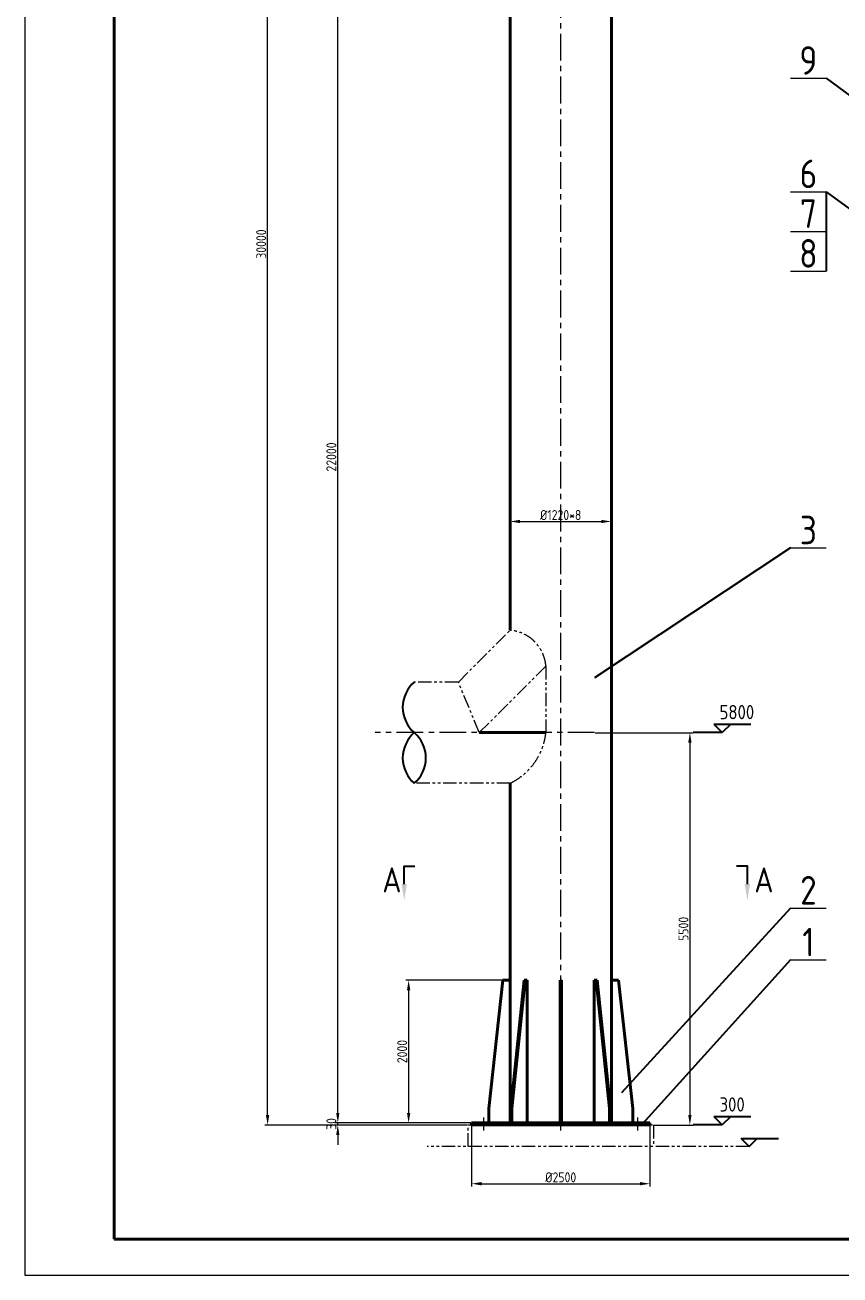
# Model space of a CAD drawing. Header units: millimetres. Extents: x 402311 to 444361, y 25246 to 54946.
# Drawn here: x 402311 to 413740, y 25246 to 42769 of the extents above; entities that cross this region are included whole.
import ezdxf
from ezdxf.enums import TextEntityAlignment as Align

# ---------------------------------------------------------------- set-up
doc = ezdxf.new("R2010")
doc.units = ezdxf.units.MM
doc.header["$LTSCALE"] = 300
doc.linetypes.add('CENTER', pattern=[2, 1.25, -0.25, 0.25, -0.25])
doc.linetypes.add('PHANTOM2', pattern=[1.25, 0.625, -0.125, 0.125, -0.125, 0.125, -0.125])
for name, color, linetype, lineweight in [('2D', 4, 'PHANTOM2', 20), ('BIAOZHU', 3, 'Continuous', 25), ('SHI', 7, 'Continuous', 40), ('WEN', 3, 'Continuous', 20), ('XI', 2, 'Continuous', 20), ('ZHONG', 1, 'CENTER', 20)]:
    doc.layers.add(name, color=color, linetype=linetype, lineweight=lineweight)
doc.layers.add('X1', color=4, linetype='Continuous')
doc.styles.add('GB', font='gbenor.shx', dxfattribs={"bigfont": 'gbcbig.shx'})
doc.dimstyles.new('ISO-25$0', dxfattribs={"dimscale": 40, "dimtxt": 3.5, "dimasz": 3.5, "dimexe": 1, "dimexo": 0.2, "dimgap": 0.5, "dimtad": 1, "dimtoh": 1, "dimdec": 1, "dimzin": 9, "dimdsep": 46, "dimtxsty": 'GB', "dimcen": 0, "dimclrd": 3, "dimclre": 3, "dimclrt": 256, "dimadec": 0, "dimazin": 2, "dimtfac": 1, "dimtdec": 1, "dimtix": 1, "dimtmove": 0, "dimatfit": 3, "dimldrblk": 'DOTSMALL', "dimfxl": 0, "dimlwd": 20, "dimlwe": 20, "dimarcsym": 0})

# ---------------------------------------------------------------- blocks, each defined once
blk = doc.blocks.new('*D8')
at = {"layer": 'BIAOZHU', "color": 3, "linetype": 'ByBlock', "lineweight": 20}
for p, q in [((409113, 35545), (409113, 35849)), ((409253, 35809), (410393, 35809)), ((410533, 35545), (410533, 35849))]:
    blk.add_line(p, q, dxfattribs=at)
at = {"layer": 'BIAOZHU', "color": 3}
for points in [[(409253, 35832), (409253, 35786), (409113, 35809)], [(410393, 35832), (410393, 35786), (410533, 35809)]]:
    blk.add_solid(points, dxfattribs=at)
at = {"layer": 'Defpoints', "color": 0}
for p in [(410533, 35809), (409113, 35537), (410533, 35537)]:
    blk.add_point(p, dxfattribs=at)
at = {"layer": 'BIAOZHU', "insert": (409823, 35899), "char_height": 140, "attachment_point": 5, "style": 'GB'}
blk.add_mtext('%%c1220*8', dxfattribs=at)
blk = doc.blocks.new('_DotSmall')
at = {"color": 0, "linetype": 'ByBlock', "const_width": 0.5}
blk.add_lwpolyline([(-0.0625, 0, 1), (0.0625, 0, 1)], format="xyb", close=True, dxfattribs=at)
blk = doc.blocks.new('正标高')
at = {"layer": 'BIAOZHU'}
for p, q in [((-2.4, 2.4), (8, 2.4)), ((-2.4, 2.4), (0, 0)), ((2.4, 2.4), (0, 0))]:
    blk.add_line(p, q, dxfattribs=at)
at = {"layer": 'BIAOZHU', "style": 'GB'}
blk.add_attdef('1000', (-0.7624, 3.76), '', height=4, dxfattribs=at)
at = {"layer": 'BIAOZHU', "style": 'GB', "flags": 10}
blk.add_attdef('+', (-3.12, 3.76), '', height=4, dxfattribs=at)
blk = doc.blocks.new('地坪')
at = {"layer": 'BIAOZHU'}
for p, q in [((0, 0), (-2.26, 2.26)), ((-2.26, 2.26), (8.16, 2.26)), ((0, 0), (2.26, 2.26))]:
    blk.add_line(p, q, dxfattribs=at)
at = {"layer": 'BIAOZHU', "style": 'GB', "flags": 10}
blk.add_attdef('%%P0.0', (-2.96, 3.66), '', height=4, dxfattribs=at)
blk = doc.blocks.new('*D9')
at = {"layer": 'BIAOZHU', "color": 3, "linetype": 'ByBlock', "lineweight": 20}
for p, q in [((406697, 27518), (406697, 27658)), ((408565, 27378), (406657, 27378)), ((408515, 27348), (406657, 27348)), ((406697, 27348), (406697, 27378)), ((406697, 27208), (406697, 27068))]:
    blk.add_line(p, q, dxfattribs=at)
at = {"layer": 'BIAOZHU', "color": 3}
for points in [[(406674, 27518), (406720, 27518), (406697, 27378)], [(406674, 27208), (406720, 27208), (406697, 27348)]]:
    blk.add_solid(points, dxfattribs=at)
at = {"layer": 'Defpoints', "color": 0}
for p in [(406697, 27378), (408523, 27348), (408573, 27378)]:
    blk.add_point(p, dxfattribs=at)
at = {"layer": 'BIAOZHU', "insert": (406607, 27363), "char_height": 140, "attachment_point": 5, "rotation": 90, "style": 'GB'}
blk.add_mtext('30', dxfattribs=at)
blk = doc.blocks.new('*D10')
at = {"layer": 'BIAOZHU', "color": 3, "linetype": 'ByBlock', "lineweight": 20}
for p, q in [((409105, 52048), (405673, 52048)), ((405713, 27488), (405713, 51908)), ((408515, 27348), (405673, 27348))]:
    blk.add_line(p, q, dxfattribs=at)
at = {"layer": 'BIAOZHU', "color": 3}
for points in [[(405689, 51908), (405736, 51908), (405713, 52048)], [(405689, 27488), (405736, 27488), (405713, 27348)]]:
    blk.add_solid(points, dxfattribs=at)
at = {"layer": 'Defpoints', "color": 0}
for p in [(405713, 52048), (409113, 52048), (408523, 27348)]:
    blk.add_point(p, dxfattribs=at)
at = {"layer": 'BIAOZHU', "insert": (405623, 39698), "char_height": 140, "attachment_point": 5, "rotation": 90, "style": 'GB'}
blk.add_mtext('30000', dxfattribs=at)
blk = doc.blocks.new('*D11')
at = {"layer": 'BIAOZHU', "color": 3, "linetype": 'ByBlock', "lineweight": 20}
for p, q in [((409005, 46048), (406657, 46048)), ((406697, 27518), (406697, 45908)), ((408565, 27378), (406657, 27378))]:
    blk.add_line(p, q, dxfattribs=at)
at = {"layer": 'BIAOZHU', "color": 3}
for points in [[(406674, 45908), (406720, 45908), (406697, 46048)], [(406674, 27518), (406720, 27518), (406697, 27378)]]:
    blk.add_solid(points, dxfattribs=at)
at = {"layer": 'Defpoints', "color": 0}
for p in [(406697, 46048), (409013, 46048), (408573, 27378)]:
    blk.add_point(p, dxfattribs=at)
at = {"layer": 'BIAOZHU', "insert": (406607, 36713), "char_height": 140, "attachment_point": 5, "rotation": 90, "style": 'GB'}
blk.add_mtext('22000', dxfattribs=at)
blk = doc.blocks.new('*D13')
at = {"layer": 'BIAOZHU', "color": 3, "linetype": 'ByBlock', "lineweight": 20}
for p, q in [((410305, 32848), (411675, 32848)), ((411635, 32708), (411635, 27488)), ((411131, 27348), (411675, 27348))]:
    blk.add_line(p, q, dxfattribs=at)
at = {"layer": 'BIAOZHU', "color": 3}
for points in [[(411611, 32708), (411658, 32708), (411635, 32848)], [(411611, 27488), (411658, 27488), (411635, 27348)]]:
    blk.add_solid(points, dxfattribs=at)
at = {"layer": 'Defpoints', "color": 0}
for p in [(410297, 32848), (411123, 27348), (411635, 27348)]:
    blk.add_point(p, dxfattribs=at)
at = {"layer": 'BIAOZHU', "insert": (411545, 30098), "char_height": 140, "attachment_point": 5, "rotation": 90, "style": 'GB'}
blk.add_mtext('5500', dxfattribs=at)
blk = doc.blocks.new('剖切箭头(右下)')
at = {"layer": 'BIAOZHU'}
blk.add_lwpolyline([(0, -5), (0, 0), (-3, 0)], dxfattribs=at)
blk.add_solid([(0.75, -5), (-0.75, -5), (0, -9.5)], dxfattribs=at)
at = {"layer": 'BIAOZHU', "style": 'GB', "width": 0.8, "flags": 8}
blk.add_attdef('A', (1.96, -7.29), '', height=7, dxfattribs=at)
blk = doc.blocks.new('剖切箭头(左下)')
at = {"layer": 'BIAOZHU'}
blk.add_lwpolyline([(0, -5), (0, 0), (3, 0)], dxfattribs=at)
blk.add_solid([(-0.75, -5), (0.75, -5), (0, -9.5)], dxfattribs=at)
at = {"layer": 'BIAOZHU', "style": 'GB', "width": 0.8, "flags": 8}
blk.add_attdef('A', (-6.16, -7.29), '', height=7, dxfattribs=at)
blk = doc.blocks.new('*D79')
at = {"layer": 'BIAOZHU', "color": 3, "linetype": 'ByBlock', "lineweight": 20}
for p, q in [((408573, 27340), (408573, 26485)), ((411073, 27340), (411073, 26485)), ((408713, 26525), (410933, 26525))]:
    blk.add_line(p, q, dxfattribs=at)
at = {"layer": 'BIAOZHU', "color": 3}
for points in [[(408713, 26549), (408713, 26502), (408573, 26525)], [(410933, 26549), (410933, 26502), (411073, 26525)]]:
    blk.add_solid(points, dxfattribs=at)
at = {"layer": 'Defpoints', "color": 0}
for p in [(408573, 27348), (411073, 27348), (411073, 26525)]:
    blk.add_point(p, dxfattribs=at)
at = {"layer": 'BIAOZHU', "insert": (409823, 26615), "char_height": 140, "attachment_point": 5, "style": 'GB'}
blk.add_mtext('%%C2500', dxfattribs=at)
blk = doc.blocks.new('*D80')
at = {"layer": 'BIAOZHU', "color": 3, "linetype": 'ByBlock', "lineweight": 20}
for p, q in [((409005, 29378), (407650, 29378)), ((407690, 29238), (407690, 27518)), ((408565, 27378), (407650, 27378))]:
    blk.add_line(p, q, dxfattribs=at)
at = {"layer": 'BIAOZHU', "color": 3}
for points in [[(407667, 29238), (407714, 29238), (407690, 29378)], [(407667, 27518), (407714, 27518), (407690, 27378)]]:
    blk.add_solid(points, dxfattribs=at)
at = {"layer": 'Defpoints', "color": 0}
for p in [(409013, 29378), (407690, 27378), (408573, 27378)]:
    blk.add_point(p, dxfattribs=at)
at = {"layer": 'BIAOZHU', "insert": (407600, 28378), "char_height": 140, "attachment_point": 5, "rotation": 90, "style": 'GB'}
blk.add_mtext('2000', dxfattribs=at)

msp = doc.modelspace()

# ---------------------------------------------------------------- linework, layer by layer
at = {"layer": '2D'}
for p, q in [((408387.715, 33558.434), (409113.28, 34283.998)), ((408681.807, 32848.434), (409615.326, 33781.953)), ((409615.326, 33781.953), (409615.326, 32848.434)), ((408387.715, 33558.434), (407769.661, 33558.434)), ((408681.807, 32848.434), (408387.715, 33558.434)), ((409113.28, 32138.434), (407769.661, 32138.434)), ((408523.28, 27348.434), (411123.28, 27348.434)), ((408523.28, 27048.434), (408523.28, 27348.434)), ((411123.28, 27348.434), (411123.28, 27048.434)), ((412467.233, 27048.434), (407949.685, 27048.434))]:
    msp.add_line(p, q, dxfattribs=at)
for centre, radius, start, end in [((409067.92, 33736.593), 549.282, 4.736891, 85.263109), ((408724.231, 32946.033), 896.423, 295.7217404, 353.7494802)]:
    msp.add_arc(centre, radius, start, end, dxfattribs=at)
at = {"layer": 'BIAOZHU'}
for p, q in [((413546.42, 42021.789), (416268.732, 40022.026)), ((413546.42, 40432.036), (413546.42, 39317.84)), ((413546.42, 40432.036), (416268.732, 38432.274)), ((413046.42, 35439.933), (410296.786, 33614.762)), ((412088.529, 32848.434), (411680.34, 32848.434)), ((413046.42, 30388.939), (410675.827, 27796.98)), ((413046.42, 29662.769), (410970.234, 27365.218)), ((412088.529, 27348.434), (411680.34, 27348.434))]:
    msp.add_line(p, q, dxfattribs=at)
at = {"layer": 'SHI'}
for p, q in [((409113.28, 52048.434), (409113.28, 34283.998)), ((410533.28, 52048.434), (410533.28, 27378.434)), ((409615.326, 32848.434), (408681.807, 32848.434)), ((409113.28, 32138.434), (409113.28, 27378.434)), ((408813.28, 27578.434), (409013.28, 29378.434)), ((409013.28, 29378.434), (409113.28, 29378.434)), ((409352.3, 27378.434), (409352.3, 29378.434)), ((409813.28, 29378.434), (409813.28, 27378.434)), ((409813.28, 29378.434), (409833.28, 29378.434)), ((409833.28, 29378.434), (409833.28, 27378.434)), ((410294.26, 27378.434), (410294.26, 29378.434)), ((410633.28, 29378.434), (410533.28, 29378.434)), ((410833.28, 27578.434), (410633.28, 29378.434)), ((408813.28, 27378.434), (408813.28, 27578.434)), ((410833.28, 27378.434), (410833.28, 27578.434)), ((408573.28, 27378.434), (411073.28, 27378.434)), ((408573.28, 27348.434), (408573.28, 27378.434)), ((411073.28, 27348.434), (408573.28, 27348.434)), ((411073.28, 27378.434), (411073.28, 27348.434))]:
    msp.add_line(p, q, dxfattribs=at)
at = {"layer": 'SHI', "ltscale": 0.3}
for p, q in [((409312.795, 29378.434), (409123.905, 27578.434)), ((409138.047, 27578.434), (409326.938, 29378.434)), ((409312.795, 29378.434), (409352.3, 29378.434)), ((410333.764, 29378.434), (410294.26, 29378.434)), ((410508.513, 27578.434), (410319.622, 29378.434)), ((410333.764, 29378.434), (410522.655, 27578.434)), ((409123.905, 27578.434), (409138.047, 27578.434)), ((409123.905, 27378.434), (409123.905, 27578.434)), ((409138.047, 27378.434), (409138.047, 27578.434)), ((410508.513, 27378.434), (410508.513, 27578.434)), ((410522.655, 27578.434), (410508.513, 27578.434)), ((410522.655, 27378.434), (410522.655, 27578.434))]:
    msp.add_line(p, q, dxfattribs=at)
at = {"layer": 'SHI'}
msp.add_lwpolyline([(403560.502, 25745.579), (443860.502, 25745.579), (443860.502, 54445.579), (403560.502, 54445.579)], close=True, dxfattribs=at)
at = {"layer": 'WEN'}
for p, q in [((413046.42, 42021.789), (413546.42, 42021.789)), ((413046.42, 40432.036), (413546.42, 40432.036)), ((413046.42, 39874.938), (413546.42, 39874.938)), ((413046.42, 39317.84), (413546.42, 39317.84)), ((413046.42, 35439.933), (413546.42, 35439.933)), ((413046.42, 30388.939), (413546.42, 30388.939)), ((413046.42, 29662.769), (413546.42, 29662.769))]:
    msp.add_line(p, q, dxfattribs=at)
at = {"layer": 'X1'}
for centre, start, end in [((408074.497, 33203.434), 130.6523858, 229.3476142), ((408074.497, 32493.434), 130.6523858, 229.3476142), ((407464.826, 32493.434), 310.6523858, 49.3476142)]:
    msp.add_arc(centre, 467.92, start, end, dxfattribs=at)
at = {"layer": 'XI'}
msp.add_lwpolyline([(402310.502, 25245.579), (444360.502, 25245.579), (444360.502, 54945.579), (402310.502, 54945.579)], close=True, dxfattribs=at)
at = {"layer": 'ZHONG'}
for p, q in [((409823.28, 27270.579), (409823.28, 52398.868)), ((410296.617, 32848.434), (407223.325, 32848.434)), ((408743.28, 27270.579), (408743.28, 27454.315)), ((410903.28, 27270.579), (410903.28, 27454.315))]:
    msp.add_line(p, q, dxfattribs=at)

# ---------------------------------------------------------------- block references
ref = msp.add_blockref('剖切箭头(左下)', (407629.21, 30974.508), dxfattribs=dict(xscale=50, yscale=50, zscale=50))
ref.add_attrib('A', 'A', (407321.379, 30609.966), dxfattribs={"layer": 'BIAOZHU', "height": 350, "style": 'GB'})
ref = msp.add_blockref('剖切箭头(右下)', (412440.588, 30974.508), dxfattribs=dict(xscale=50, yscale=50, zscale=50))
ref.add_attrib('A', 'A', (412538.419, 30609.966), dxfattribs={"layer": 'BIAOZHU', "height": 350, "style": 'GB'})
at = {"layer": 'SHI'}
ref = msp.add_blockref('正标高', (412088.529, 32848.434), dxfattribs=dict(at, xscale=50, yscale=50, zscale=50))
ref.add_attrib('1000', '5800', (412050.409, 33036.434), dxfattribs={"layer": 'BIAOZHU', "height": 200, "style": 'GB'})
ref = msp.add_blockref('正标高', (412088.529, 27348.434), dxfattribs=dict(at, xscale=50, yscale=50, zscale=50))
ref.add_attrib('1000', '300', (412050.409, 27536.434), dxfattribs={"layer": 'BIAOZHU', "height": 200, "style": 'GB'})
at = {"layer": 'SHI', "xscale": 50, "yscale": 50, "zscale": 50}
msp.add_blockref('地坪', (412467.233, 27048.434), dxfattribs=at)

# ---------------------------------------------------------------- texts
at = {"layer": 'WEN', "style": 'GB'}
for s, p in [('9', (413296.42, 42271.789)), ('6', (413296.42, 40682.036)), ('7', (413296.42, 40124.938)), ('8', (413296.42, 39567.84)), ('3', (413296.42, 35689.933)), ('2', (413296.42, 30638.939)), ('1', (413296.42, 29912.769))]:
    msp.add_text(s, height=400, dxfattribs=at).set_placement(p, align=Align.MIDDLE)

# ---------------------------------------------------------------- dimensions: what is measured, and where the dimension line sits
at = {"layer": 'BIAOZHU'}
for base, p1, p2, text, picture, middle in [((405712.815, 52048.434), (408523.28, 27348.434), (409113.28, 52048.434), '30000', '*D10', (405622.815, 39698.434)), ((406697.133, 46048.434), (408573.28, 27378.434), (409013.28, 46048.434), '22000', '*D11', (406607.133, 36713.434))]:
    dim = msp.add_linear_dim(base=base, p1=p1, p2=p2, angle=90, text=text, dimstyle='ISO-25$0', dxfattribs=at)
    dim.commit()
    dim.dimension.update_dxf_attribs({"geometry": picture, "text_midpoint": middle})
for base, p1, p2, text, picture, middle in [((410533.28, 35809.05), (409113.28, 35536.528), (410533.28, 35536.528), '%%c1220*8', '*D8', (409823.28, 35899.05)), ((411073.28, 26525.464), (408573.28, 27348.434), (411073.28, 27348.434), '%%C<>', '*D79', (409823.28, 26615.464))]:
    dim = msp.add_linear_dim(base=base, p1=p1, p2=p2, text=text, dimstyle='ISO-25$0', dxfattribs=at)
    dim.commit()
    dim.dimension.update_dxf_attribs({"geometry": picture, "text_midpoint": middle})
for base, p1, p2, picture, middle in [((411634.701, 27348.434), (410296.617, 32848.434), (411123.28, 27348.434), '*D13', (411544.701, 30098.434)), ((407690.237, 27378.434), (409013.28, 29378.434), (408573.28, 27378.434), '*D80', (407600.237, 28378.434)), ((406697.133, 27378.434), (408523.28, 27348.434), (408573.28, 27378.434), '*D9', (406607.133, 27363.434))]:
    dim = msp.add_linear_dim(base=base, p1=p1, p2=p2, angle=90, dimstyle='ISO-25$0', dxfattribs=at)
    dim.commit()
    dim.dimension.update_dxf_attribs({"geometry": picture, "text_midpoint": middle})

doc.saveas('drawing.dxf')
